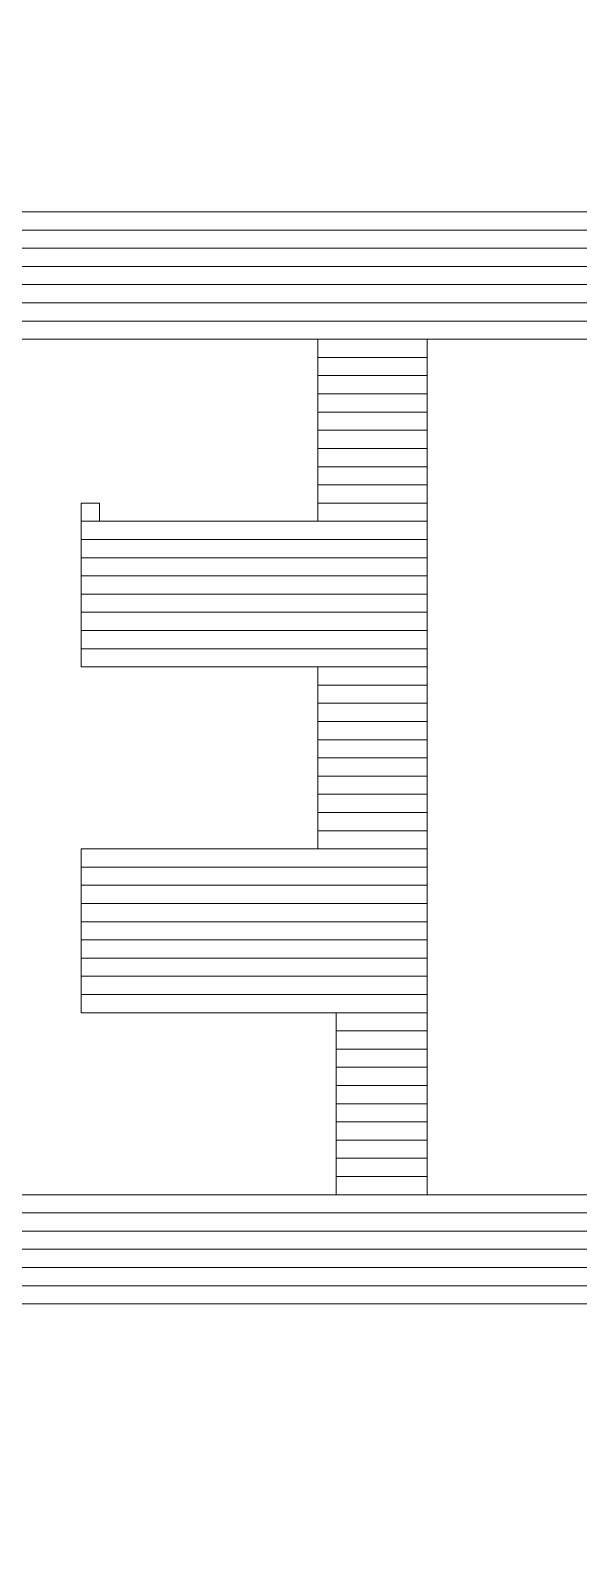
# Model space of a CAD drawing. Header units: millimetres. Extents: x -86 to 67, y -55 to 52.
# Drawn here: x -24.939 to -24.174, y -43.012 to -40.889 of the extents above; entities that cross this region are included whole.
import ezdxf

# ---------------------------------------------------------------- set-up
doc = ezdxf.new("R2010")
doc.units = ezdxf.units.MM
doc.header["$MEASUREMENT"] = 0
doc.layers.add('BG_OUTLINE', color=7, linetype='Continuous')
doc.layers.add('MA_PEN3', color=7, linetype='Continuous')

msp = doc.modelspace()

# ---------------------------------------------------------------- linework, layer by layer
at = {"layer": 'BG_OUTLINE', "color": 3, "lineweight": 9}
msp.add_open_spline([(-60.0926, 34.7331), (-60.0926, 34.7331), (63.7724, 34.7331), (63.7724, 34.7331), (63.7724, 34.7331), (64.585, 34.7336), (65.3646, 34.4113), (65.9396, 33.837), (65.9396, 33.837), (66.5146, 33.2627), (66.8379, 32.4797), (66.8384, 31.667), (66.8384, 31.667), (66.8384, 31.667), (66.8412, -52.28), (66.8412, -52.28), (66.8412, -52.28), (66.8412, -52.28), (66.8384, -52.1933), (66.8384, -52.1933), (66.8384, -52.1933), (66.8389, -53.006), (66.5166, -53.7856), (65.9424, -54.3606), (65.9424, -54.3606), (65.3681, -54.9356), (64.585, -55.2589), (63.7724, -55.2594), (63.7724, -55.2594), (63.7724, -55.2594), (-60.1869, -55.2594), (-60.1869, -55.2594), (-60.1869, -55.2594), (-60.1869, -55.2594), (-60.0853, -55.2518), (-60.0853, -55.2518), (-60.0853, -55.2518), (-60.8979, -55.2523), (-61.6775, -54.9299), (-62.2525, -54.3557), (-62.2525, -54.3557), (-62.8275, -53.7814), (-63.1508, -52.9984), (-63.1513, -52.1857), (-63.1513, -52.1857), (-63.1513, -52.1857), (-63.1587, 31.667), (-63.1587, 31.667), (-63.1587, 31.667), (-63.1592, 32.4797), (-62.8369, 33.2593), (-62.2626, 33.8343), (-62.2626, 33.8343), (-61.6883, 34.4093), (-60.9053, 34.7326), (-60.0926, 34.7331)], degree=3, knots=[0, 0, 0, 0, 0.071429, 0.071429, 0.071429, 0.071429, 0.142857, 0.142857, 0.142857, 0.142857, 0.214286, 0.214286, 0.214286, 0.214286, 0.285714, 0.285714, 0.285714, 0.285714, 0.357143, 0.357143, 0.357143, 0.357143, 0.428571, 0.428571, 0.428571, 0.428571, 0.5, 0.5, 0.5, 0.5, 0.571429, 0.571429, 0.571429, 0.571429, 0.642857, 0.642857, 0.642857, 0.642857, 0.714286, 0.714286, 0.714286, 0.714286, 0.785714, 0.785714, 0.785714, 0.785714, 0.857143, 0.857143, 0.857143, 0.857143, 0.928571, 0.928571, 0.928571, 0.928571, 1, 1, 1, 1], dxfattribs=at)
at = {"layer": 'MA_PEN3', "color": 5, "lineweight": 9}
for points in [[(-27.7892, -41.1675), (-27.7892, -41.1675), (-27.7892, -41.1421), (-27.7892, -41.1421), (-27.7892, -41.1421), (-27.7892, -41.1421), (-22.7346, -41.1421), (-22.7346, -41.1421), (-22.7346, -41.1421), (-22.7346, -41.1421), (-22.7346, -41.1675), (-22.7346, -41.1675), (-22.7346, -41.1675), (-22.7346, -41.1675), (-27.7892, -41.1675), (-27.7892, -41.1675)], [(-27.7892, -41.1929), (-27.7892, -41.1929), (-27.7892, -41.1675), (-27.7892, -41.1675), (-27.7892, -41.1675), (-27.7892, -41.1675), (-22.7346, -41.1675), (-22.7346, -41.1675), (-22.7346, -41.1675), (-22.7346, -41.1675), (-22.7346, -41.1929), (-22.7346, -41.1929), (-22.7346, -41.1929), (-22.7346, -41.1929), (-27.7892, -41.1929), (-27.7892, -41.1929)], [(-27.7892, -41.2183), (-27.7892, -41.2183), (-27.7892, -41.1929), (-27.7892, -41.1929), (-27.7892, -41.1929), (-27.7892, -41.1929), (-22.7346, -41.1929), (-22.7346, -41.1929), (-22.7346, -41.1929), (-22.7346, -41.1929), (-22.7346, -41.2183), (-22.7346, -41.2183), (-22.7346, -41.2183), (-22.7346, -41.2183), (-27.7892, -41.2183), (-27.7892, -41.2183)], [(-27.7892, -41.2437), (-27.7892, -41.2437), (-27.7892, -41.2183), (-27.7892, -41.2183), (-27.7892, -41.2183), (-27.7892, -41.2183), (-22.7346, -41.2183), (-22.7346, -41.2183), (-22.7346, -41.2183), (-22.7346, -41.2183), (-22.7346, -41.2437), (-22.7346, -41.2437), (-22.7346, -41.2437), (-22.7346, -41.2437), (-27.7892, -41.2437), (-27.7892, -41.2437)], [(-27.7892, -41.2691), (-27.7892, -41.2691), (-27.7892, -41.2437), (-27.7892, -41.2437), (-27.7892, -41.2437), (-27.7892, -41.2437), (-22.7346, -41.2437), (-22.7346, -41.2437), (-22.7346, -41.2437), (-22.7346, -41.2437), (-22.7346, -41.2691), (-22.7346, -41.2691), (-22.7346, -41.2691), (-22.7346, -41.2691), (-27.7892, -41.2691), (-27.7892, -41.2691)], [(-27.7892, -41.2945), (-27.7892, -41.2945), (-27.7892, -41.2691), (-27.7892, -41.2691), (-27.7892, -41.2691), (-27.7892, -41.2691), (-22.7346, -41.2691), (-22.7346, -41.2691), (-22.7346, -41.2691), (-22.7346, -41.2691), (-22.7346, -41.2945), (-22.7346, -41.2945), (-22.7346, -41.2945), (-22.7346, -41.2945), (-27.7892, -41.2945), (-27.7892, -41.2945)], [(-26.3922, -41.3199), (-26.3922, -41.3199), (-26.3922, -41.2945), (-26.3922, -41.2945), (-26.3922, -41.2945), (-26.3922, -41.2945), (-23.0902, -41.2945), (-23.0902, -41.2945), (-23.0902, -41.2945), (-23.0902, -41.2945), (-23.0902, -41.3199), (-23.0902, -41.3199), (-23.0902, -41.3199), (-23.0902, -41.3199), (-26.3922, -41.3199), (-26.3922, -41.3199)], [(-24.538, -41.3453), (-24.538, -41.3453), (-24.538, -41.3199), (-24.538, -41.3199), (-24.538, -41.3199), (-24.538, -41.3199), (-24.3856, -41.3199), (-24.3856, -41.3199), (-24.3856, -41.3199), (-24.3856, -41.3199), (-24.3856, -41.3453), (-24.3856, -41.3453), (-24.3856, -41.3453), (-24.3856, -41.3453), (-24.538, -41.3453), (-24.538, -41.3453)], [(-24.538, -41.3707), (-24.538, -41.3707), (-24.538, -41.3453), (-24.538, -41.3453), (-24.538, -41.3453), (-24.538, -41.3453), (-24.3856, -41.3453), (-24.3856, -41.3453), (-24.3856, -41.3453), (-24.3856, -41.3453), (-24.3856, -41.3707), (-24.3856, -41.3707), (-24.3856, -41.3707), (-24.3856, -41.3707), (-24.538, -41.3707), (-24.538, -41.3707)], [(-24.538, -41.3961), (-24.538, -41.3961), (-24.538, -41.3707), (-24.538, -41.3707), (-24.538, -41.3707), (-24.538, -41.3707), (-24.3856, -41.3707), (-24.3856, -41.3707), (-24.3856, -41.3707), (-24.3856, -41.3707), (-24.3856, -41.3961), (-24.3856, -41.3961), (-24.3856, -41.3961), (-24.3856, -41.3961), (-24.538, -41.3961), (-24.538, -41.3961)], [(-24.538, -41.4215), (-24.538, -41.4215), (-24.538, -41.3961), (-24.538, -41.3961), (-24.538, -41.3961), (-24.538, -41.3961), (-24.3856, -41.3961), (-24.3856, -41.3961), (-24.3856, -41.3961), (-24.3856, -41.3961), (-24.3856, -41.4215), (-24.3856, -41.4215), (-24.3856, -41.4215), (-24.3856, -41.4215), (-24.538, -41.4215), (-24.538, -41.4215)], [(-24.538, -41.4469), (-24.538, -41.4469), (-24.538, -41.4215), (-24.538, -41.4215), (-24.538, -41.4215), (-24.538, -41.4215), (-24.3856, -41.4215), (-24.3856, -41.4215), (-24.3856, -41.4215), (-24.3856, -41.4215), (-24.3856, -41.4469), (-24.3856, -41.4469), (-24.3856, -41.4469), (-24.3856, -41.4469), (-24.538, -41.4469), (-24.538, -41.4469)], [(-24.538, -41.4723), (-24.538, -41.4723), (-24.538, -41.4469), (-24.538, -41.4469), (-24.538, -41.4469), (-24.538, -41.4469), (-24.3856, -41.4469), (-24.3856, -41.4469), (-24.3856, -41.4469), (-24.3856, -41.4469), (-24.3856, -41.4723), (-24.3856, -41.4723), (-24.3856, -41.4723), (-24.3856, -41.4723), (-24.538, -41.4723), (-24.538, -41.4723)], [(-24.538, -41.4977), (-24.538, -41.4977), (-24.538, -41.4723), (-24.538, -41.4723), (-24.538, -41.4723), (-24.538, -41.4723), (-24.3856, -41.4723), (-24.3856, -41.4723), (-24.3856, -41.4723), (-24.3856, -41.4723), (-24.3856, -41.4977), (-24.3856, -41.4977), (-24.3856, -41.4977), (-24.3856, -41.4977), (-24.538, -41.4977), (-24.538, -41.4977)], [(-24.538, -41.5231), (-24.538, -41.5231), (-24.538, -41.4977), (-24.538, -41.4977), (-24.538, -41.4977), (-24.538, -41.4977), (-24.3856, -41.4977), (-24.3856, -41.4977), (-24.3856, -41.4977), (-24.3856, -41.4977), (-24.3856, -41.5231), (-24.3856, -41.5231), (-24.3856, -41.5231), (-24.3856, -41.5231), (-24.538, -41.5231), (-24.538, -41.5231)], [(-24.538, -41.5485), (-24.538, -41.5485), (-24.538, -41.5231), (-24.538, -41.5231), (-24.538, -41.5231), (-24.538, -41.5231), (-24.3856, -41.5231), (-24.3856, -41.5231), (-24.3856, -41.5231), (-24.3856, -41.5231), (-24.3856, -41.5485), (-24.3856, -41.5485), (-24.3856, -41.5485), (-24.3856, -41.5485), (-24.538, -41.5485), (-24.538, -41.5485)], [(-24.8682, -41.5739), (-24.8682, -41.5739), (-24.8682, -41.5485), (-24.8682, -41.5485), (-24.8682, -41.5485), (-24.8682, -41.5485), (-24.8428, -41.5485), (-24.8428, -41.5485), (-24.8428, -41.5485), (-24.8428, -41.5485), (-24.8428, -41.5739), (-24.8428, -41.5739), (-24.8428, -41.5739), (-24.8428, -41.5739), (-24.8682, -41.5739), (-24.8682, -41.5739)], [(-24.538, -41.5739), (-24.538, -41.5739), (-24.538, -41.5485), (-24.538, -41.5485), (-24.538, -41.5485), (-24.538, -41.5485), (-24.3856, -41.5485), (-24.3856, -41.5485), (-24.3856, -41.5485), (-24.3856, -41.5485), (-24.3856, -41.5739), (-24.3856, -41.5739), (-24.3856, -41.5739), (-24.3856, -41.5739), (-24.538, -41.5739), (-24.538, -41.5739)], [(-24.8682, -41.5993), (-24.8682, -41.5993), (-24.8682, -41.5739), (-24.8682, -41.5739), (-24.8682, -41.5739), (-24.8682, -41.5739), (-24.3856, -41.5739), (-24.3856, -41.5739), (-24.3856, -41.5739), (-24.3856, -41.5739), (-24.3856, -41.5993), (-24.3856, -41.5993), (-24.3856, -41.5993), (-24.3856, -41.5993), (-24.8682, -41.5993), (-24.8682, -41.5993)], [(-24.8682, -41.6247), (-24.8682, -41.6247), (-24.8682, -41.5993), (-24.8682, -41.5993), (-24.8682, -41.5993), (-24.8682, -41.5993), (-24.3856, -41.5993), (-24.3856, -41.5993), (-24.3856, -41.5993), (-24.3856, -41.5993), (-24.3856, -41.6247), (-24.3856, -41.6247), (-24.3856, -41.6247), (-24.3856, -41.6247), (-24.8682, -41.6247), (-24.8682, -41.6247)], [(-24.8682, -41.6501), (-24.8682, -41.6501), (-24.8682, -41.6247), (-24.8682, -41.6247), (-24.8682, -41.6247), (-24.8682, -41.6247), (-24.3856, -41.6247), (-24.3856, -41.6247), (-24.3856, -41.6247), (-24.3856, -41.6247), (-24.3856, -41.6501), (-24.3856, -41.6501), (-24.3856, -41.6501), (-24.3856, -41.6501), (-24.8682, -41.6501), (-24.8682, -41.6501)], [(-24.8682, -41.6755), (-24.8682, -41.6755), (-24.8682, -41.6501), (-24.8682, -41.6501), (-24.8682, -41.6501), (-24.8682, -41.6501), (-24.3856, -41.6501), (-24.3856, -41.6501), (-24.3856, -41.6501), (-24.3856, -41.6501), (-24.3856, -41.6755), (-24.3856, -41.6755), (-24.3856, -41.6755), (-24.3856, -41.6755), (-24.8682, -41.6755), (-24.8682, -41.6755)], [(-24.8682, -41.7009), (-24.8682, -41.7009), (-24.8682, -41.6755), (-24.8682, -41.6755), (-24.8682, -41.6755), (-24.8682, -41.6755), (-24.3856, -41.6755), (-24.3856, -41.6755), (-24.3856, -41.6755), (-24.3856, -41.6755), (-24.3856, -41.7009), (-24.3856, -41.7009), (-24.3856, -41.7009), (-24.3856, -41.7009), (-24.8682, -41.7009), (-24.8682, -41.7009)], [(-24.8682, -41.7263), (-24.8682, -41.7263), (-24.8682, -41.7009), (-24.8682, -41.7009), (-24.8682, -41.7009), (-24.8682, -41.7009), (-24.3856, -41.7009), (-24.3856, -41.7009), (-24.3856, -41.7009), (-24.3856, -41.7009), (-24.3856, -41.7263), (-24.3856, -41.7263), (-24.3856, -41.7263), (-24.3856, -41.7263), (-24.8682, -41.7263), (-24.8682, -41.7263)], [(-24.8682, -41.7517), (-24.8682, -41.7517), (-24.8682, -41.7263), (-24.8682, -41.7263), (-24.8682, -41.7263), (-24.8682, -41.7263), (-24.3856, -41.7263), (-24.3856, -41.7263), (-24.3856, -41.7263), (-24.3856, -41.7263), (-24.3856, -41.7517), (-24.3856, -41.7517), (-24.3856, -41.7517), (-24.3856, -41.7517), (-24.8682, -41.7517), (-24.8682, -41.7517)], [(-24.8682, -41.7771), (-24.8682, -41.7771), (-24.8682, -41.7517), (-24.8682, -41.7517), (-24.8682, -41.7517), (-24.8682, -41.7517), (-24.3856, -41.7517), (-24.3856, -41.7517), (-24.3856, -41.7517), (-24.3856, -41.7517), (-24.3856, -41.7771), (-24.3856, -41.7771), (-24.3856, -41.7771), (-24.3856, -41.7771), (-24.8682, -41.7771), (-24.8682, -41.7771)], [(-24.538, -41.8025), (-24.538, -41.8025), (-24.538, -41.7771), (-24.538, -41.7771), (-24.538, -41.7771), (-24.538, -41.7771), (-24.3856, -41.7771), (-24.3856, -41.7771), (-24.3856, -41.7771), (-24.3856, -41.7771), (-24.3856, -41.8025), (-24.3856, -41.8025), (-24.3856, -41.8025), (-24.3856, -41.8025), (-24.538, -41.8025), (-24.538, -41.8025)], [(-24.538, -41.8279), (-24.538, -41.8279), (-24.538, -41.8025), (-24.538, -41.8025), (-24.538, -41.8025), (-24.538, -41.8025), (-24.3856, -41.8025), (-24.3856, -41.8025), (-24.3856, -41.8025), (-24.3856, -41.8025), (-24.3856, -41.8279), (-24.3856, -41.8279), (-24.3856, -41.8279), (-24.3856, -41.8279), (-24.538, -41.8279), (-24.538, -41.8279)], [(-24.538, -41.8533), (-24.538, -41.8533), (-24.538, -41.8279), (-24.538, -41.8279), (-24.538, -41.8279), (-24.538, -41.8279), (-24.3856, -41.8279), (-24.3856, -41.8279), (-24.3856, -41.8279), (-24.3856, -41.8279), (-24.3856, -41.8533), (-24.3856, -41.8533), (-24.3856, -41.8533), (-24.3856, -41.8533), (-24.538, -41.8533), (-24.538, -41.8533)], [(-24.538, -41.8787), (-24.538, -41.8787), (-24.538, -41.8533), (-24.538, -41.8533), (-24.538, -41.8533), (-24.538, -41.8533), (-24.3856, -41.8533), (-24.3856, -41.8533), (-24.3856, -41.8533), (-24.3856, -41.8533), (-24.3856, -41.8787), (-24.3856, -41.8787), (-24.3856, -41.8787), (-24.3856, -41.8787), (-24.538, -41.8787), (-24.538, -41.8787)], [(-24.538, -41.9041), (-24.538, -41.9041), (-24.538, -41.8787), (-24.538, -41.8787), (-24.538, -41.8787), (-24.538, -41.8787), (-24.3856, -41.8787), (-24.3856, -41.8787), (-24.3856, -41.8787), (-24.3856, -41.8787), (-24.3856, -41.9041), (-24.3856, -41.9041), (-24.3856, -41.9041), (-24.3856, -41.9041), (-24.538, -41.9041), (-24.538, -41.9041)], [(-24.538, -41.9295), (-24.538, -41.9295), (-24.538, -41.9041), (-24.538, -41.9041), (-24.538, -41.9041), (-24.538, -41.9041), (-24.3856, -41.9041), (-24.3856, -41.9041), (-24.3856, -41.9041), (-24.3856, -41.9041), (-24.3856, -41.9295), (-24.3856, -41.9295), (-24.3856, -41.9295), (-24.3856, -41.9295), (-24.538, -41.9295), (-24.538, -41.9295)], [(-24.538, -41.9549), (-24.538, -41.9549), (-24.538, -41.9295), (-24.538, -41.9295), (-24.538, -41.9295), (-24.538, -41.9295), (-24.3856, -41.9295), (-24.3856, -41.9295), (-24.3856, -41.9295), (-24.3856, -41.9295), (-24.3856, -41.9549), (-24.3856, -41.9549), (-24.3856, -41.9549), (-24.3856, -41.9549), (-24.538, -41.9549), (-24.538, -41.9549)], [(-24.538, -41.9803), (-24.538, -41.9803), (-24.538, -41.9549), (-24.538, -41.9549), (-24.538, -41.9549), (-24.538, -41.9549), (-24.3856, -41.9549), (-24.3856, -41.9549), (-24.3856, -41.9549), (-24.3856, -41.9549), (-24.3856, -41.9803), (-24.3856, -41.9803), (-24.3856, -41.9803), (-24.3856, -41.9803), (-24.538, -41.9803), (-24.538, -41.9803)], [(-24.538, -42.0057), (-24.538, -42.0057), (-24.538, -41.9803), (-24.538, -41.9803), (-24.538, -41.9803), (-24.538, -41.9803), (-24.3856, -41.9803), (-24.3856, -41.9803), (-24.3856, -41.9803), (-24.3856, -41.9803), (-24.3856, -42.0057), (-24.3856, -42.0057), (-24.3856, -42.0057), (-24.3856, -42.0057), (-24.538, -42.0057), (-24.538, -42.0057)], [(-24.538, -42.0311), (-24.538, -42.0311), (-24.538, -42.0057), (-24.538, -42.0057), (-24.538, -42.0057), (-24.538, -42.0057), (-24.3856, -42.0057), (-24.3856, -42.0057), (-24.3856, -42.0057), (-24.3856, -42.0057), (-24.3856, -42.0311), (-24.3856, -42.0311), (-24.3856, -42.0311), (-24.3856, -42.0311), (-24.538, -42.0311), (-24.538, -42.0311)], [(-24.8682, -42.0565), (-24.8682, -42.0565), (-24.8682, -42.0311), (-24.8682, -42.0311), (-24.8682, -42.0311), (-24.8682, -42.0311), (-24.3856, -42.0311), (-24.3856, -42.0311), (-24.3856, -42.0311), (-24.3856, -42.0311), (-24.3856, -42.0565), (-24.3856, -42.0565), (-24.3856, -42.0565), (-24.3856, -42.0565), (-24.8682, -42.0565), (-24.8682, -42.0565)], [(-24.8682, -42.0819), (-24.8682, -42.0819), (-24.8682, -42.0565), (-24.8682, -42.0565), (-24.8682, -42.0565), (-24.8682, -42.0565), (-24.3856, -42.0565), (-24.3856, -42.0565), (-24.3856, -42.0565), (-24.3856, -42.0565), (-24.3856, -42.0819), (-24.3856, -42.0819), (-24.3856, -42.0819), (-24.3856, -42.0819), (-24.8682, -42.0819), (-24.8682, -42.0819)], [(-24.8682, -42.1073), (-24.8682, -42.1073), (-24.8682, -42.0819), (-24.8682, -42.0819), (-24.8682, -42.0819), (-24.8682, -42.0819), (-24.3856, -42.0819), (-24.3856, -42.0819), (-24.3856, -42.0819), (-24.3856, -42.0819), (-24.3856, -42.1073), (-24.3856, -42.1073), (-24.3856, -42.1073), (-24.3856, -42.1073), (-24.8682, -42.1073), (-24.8682, -42.1073)], [(-24.8682, -42.1327), (-24.8682, -42.1327), (-24.8682, -42.1073), (-24.8682, -42.1073), (-24.8682, -42.1073), (-24.8682, -42.1073), (-24.3856, -42.1073), (-24.3856, -42.1073), (-24.3856, -42.1073), (-24.3856, -42.1073), (-24.3856, -42.1327), (-24.3856, -42.1327), (-24.3856, -42.1327), (-24.3856, -42.1327), (-24.8682, -42.1327), (-24.8682, -42.1327)], [(-24.8682, -42.1581), (-24.8682, -42.1581), (-24.8682, -42.1327), (-24.8682, -42.1327), (-24.8682, -42.1327), (-24.8682, -42.1327), (-24.3856, -42.1327), (-24.3856, -42.1327), (-24.3856, -42.1327), (-24.3856, -42.1327), (-24.3856, -42.1581), (-24.3856, -42.1581), (-24.3856, -42.1581), (-24.3856, -42.1581), (-24.8682, -42.1581), (-24.8682, -42.1581)], [(-24.8682, -42.1835), (-24.8682, -42.1835), (-24.8682, -42.1581), (-24.8682, -42.1581), (-24.8682, -42.1581), (-24.8682, -42.1581), (-24.3856, -42.1581), (-24.3856, -42.1581), (-24.3856, -42.1581), (-24.3856, -42.1581), (-24.3856, -42.1835), (-24.3856, -42.1835), (-24.3856, -42.1835), (-24.3856, -42.1835), (-24.8682, -42.1835), (-24.8682, -42.1835)], [(-24.8682, -42.2089), (-24.8682, -42.2089), (-24.8682, -42.1835), (-24.8682, -42.1835), (-24.8682, -42.1835), (-24.8682, -42.1835), (-24.3856, -42.1835), (-24.3856, -42.1835), (-24.3856, -42.1835), (-24.3856, -42.1835), (-24.3856, -42.2089), (-24.3856, -42.2089), (-24.3856, -42.2089), (-24.3856, -42.2089), (-24.8682, -42.2089), (-24.8682, -42.2089)], [(-24.8682, -42.2343), (-24.8682, -42.2343), (-24.8682, -42.2089), (-24.8682, -42.2089), (-24.8682, -42.2089), (-24.8682, -42.2089), (-24.3856, -42.2089), (-24.3856, -42.2089), (-24.3856, -42.2089), (-24.3856, -42.2089), (-24.3856, -42.2343), (-24.3856, -42.2343), (-24.3856, -42.2343), (-24.3856, -42.2343), (-24.8682, -42.2343), (-24.8682, -42.2343)], [(-24.8682, -42.2597), (-24.8682, -42.2597), (-24.8682, -42.2343), (-24.8682, -42.2343), (-24.8682, -42.2343), (-24.8682, -42.2343), (-24.3856, -42.2343), (-24.3856, -42.2343), (-24.3856, -42.2343), (-24.3856, -42.2343), (-24.3856, -42.2597), (-24.3856, -42.2597), (-24.3856, -42.2597), (-24.3856, -42.2597), (-24.8682, -42.2597), (-24.8682, -42.2597)], [(-24.5126, -42.2851), (-24.5126, -42.2851), (-24.5126, -42.2597), (-24.5126, -42.2597), (-24.5126, -42.2597), (-24.5126, -42.2597), (-24.3856, -42.2597), (-24.3856, -42.2597), (-24.3856, -42.2597), (-24.3856, -42.2597), (-24.3856, -42.2851), (-24.3856, -42.2851), (-24.3856, -42.2851), (-24.3856, -42.2851), (-24.5126, -42.2851), (-24.5126, -42.2851)], [(-24.5126, -42.3105), (-24.5126, -42.3105), (-24.5126, -42.2851), (-24.5126, -42.2851), (-24.5126, -42.2851), (-24.5126, -42.2851), (-24.3856, -42.2851), (-24.3856, -42.2851), (-24.3856, -42.2851), (-24.3856, -42.2851), (-24.3856, -42.3105), (-24.3856, -42.3105), (-24.3856, -42.3105), (-24.3856, -42.3105), (-24.5126, -42.3105), (-24.5126, -42.3105)], [(-24.5126, -42.3359), (-24.5126, -42.3359), (-24.5126, -42.3105), (-24.5126, -42.3105), (-24.5126, -42.3105), (-24.5126, -42.3105), (-24.3856, -42.3105), (-24.3856, -42.3105), (-24.3856, -42.3105), (-24.3856, -42.3105), (-24.3856, -42.3359), (-24.3856, -42.3359), (-24.3856, -42.3359), (-24.3856, -42.3359), (-24.5126, -42.3359), (-24.5126, -42.3359)], [(-24.5126, -42.3613), (-24.5126, -42.3613), (-24.5126, -42.3359), (-24.5126, -42.3359), (-24.5126, -42.3359), (-24.5126, -42.3359), (-24.3856, -42.3359), (-24.3856, -42.3359), (-24.3856, -42.3359), (-24.3856, -42.3359), (-24.3856, -42.3613), (-24.3856, -42.3613), (-24.3856, -42.3613), (-24.3856, -42.3613), (-24.5126, -42.3613), (-24.5126, -42.3613)], [(-24.5126, -42.3867), (-24.5126, -42.3867), (-24.5126, -42.3613), (-24.5126, -42.3613), (-24.5126, -42.3613), (-24.5126, -42.3613), (-24.3856, -42.3613), (-24.3856, -42.3613), (-24.3856, -42.3613), (-24.3856, -42.3613), (-24.3856, -42.3867), (-24.3856, -42.3867), (-24.3856, -42.3867), (-24.3856, -42.3867), (-24.5126, -42.3867), (-24.5126, -42.3867)], [(-24.5126, -42.4121), (-24.5126, -42.4121), (-24.5126, -42.3867), (-24.5126, -42.3867), (-24.5126, -42.3867), (-24.5126, -42.3867), (-24.3856, -42.3867), (-24.3856, -42.3867), (-24.3856, -42.3867), (-24.3856, -42.3867), (-24.3856, -42.4121), (-24.3856, -42.4121), (-24.3856, -42.4121), (-24.3856, -42.4121), (-24.5126, -42.4121), (-24.5126, -42.4121)], [(-24.5126, -42.4375), (-24.5126, -42.4375), (-24.5126, -42.4121), (-24.5126, -42.4121), (-24.5126, -42.4121), (-24.5126, -42.4121), (-24.3856, -42.4121), (-24.3856, -42.4121), (-24.3856, -42.4121), (-24.3856, -42.4121), (-24.3856, -42.4375), (-24.3856, -42.4375), (-24.3856, -42.4375), (-24.3856, -42.4375), (-24.5126, -42.4375), (-24.5126, -42.4375)], [(-24.5126, -42.4629), (-24.5126, -42.4629), (-24.5126, -42.4375), (-24.5126, -42.4375), (-24.5126, -42.4375), (-24.5126, -42.4375), (-24.3856, -42.4375), (-24.3856, -42.4375), (-24.3856, -42.4375), (-24.3856, -42.4375), (-24.3856, -42.4629), (-24.3856, -42.4629), (-24.3856, -42.4629), (-24.3856, -42.4629), (-24.5126, -42.4629), (-24.5126, -42.4629)], [(-24.5126, -42.4883), (-24.5126, -42.4883), (-24.5126, -42.4629), (-24.5126, -42.4629), (-24.5126, -42.4629), (-24.5126, -42.4629), (-24.3856, -42.4629), (-24.3856, -42.4629), (-24.3856, -42.4629), (-24.3856, -42.4629), (-24.3856, -42.4883), (-24.3856, -42.4883), (-24.3856, -42.4883), (-24.3856, -42.4883), (-24.5126, -42.4883), (-24.5126, -42.4883)], [(-24.5126, -42.5137), (-24.5126, -42.5137), (-24.5126, -42.4883), (-24.5126, -42.4883), (-24.5126, -42.4883), (-24.5126, -42.4883), (-24.3856, -42.4883), (-24.3856, -42.4883), (-24.3856, -42.4883), (-24.3856, -42.4883), (-24.3856, -42.5137), (-24.3856, -42.5137), (-24.3856, -42.5137), (-24.3856, -42.5137), (-24.5126, -42.5137), (-24.5126, -42.5137)], [(-26.5192, -42.5391), (-26.5192, -42.5391), (-26.5192, -42.5137), (-26.5192, -42.5137), (-26.5192, -42.5137), (-26.5192, -42.5137), (-22.7346, -42.5137), (-22.7346, -42.5137), (-22.7346, -42.5137), (-22.7346, -42.5137), (-22.7346, -42.5391), (-22.7346, -42.5391), (-22.7346, -42.5391), (-22.7346, -42.5391), (-26.5192, -42.5391), (-26.5192, -42.5391)], [(-27.7892, -42.5645), (-27.7892, -42.5645), (-27.7892, -42.5391), (-27.7892, -42.5391), (-27.7892, -42.5391), (-27.7892, -42.5391), (-22.7346, -42.5391), (-22.7346, -42.5391), (-22.7346, -42.5391), (-22.7346, -42.5391), (-22.7346, -42.5645), (-22.7346, -42.5645), (-22.7346, -42.5645), (-22.7346, -42.5645), (-27.7892, -42.5645), (-27.7892, -42.5645)], [(-27.7892, -42.5899), (-27.7892, -42.5899), (-27.7892, -42.5645), (-27.7892, -42.5645), (-27.7892, -42.5645), (-27.7892, -42.5645), (-22.7346, -42.5645), (-22.7346, -42.5645), (-22.7346, -42.5645), (-22.7346, -42.5645), (-22.7346, -42.5899), (-22.7346, -42.5899), (-22.7346, -42.5899), (-22.7346, -42.5899), (-27.7892, -42.5899), (-27.7892, -42.5899)], [(-27.7892, -42.6153), (-27.7892, -42.6153), (-27.7892, -42.5899), (-27.7892, -42.5899), (-27.7892, -42.5899), (-27.7892, -42.5899), (-22.7346, -42.5899), (-22.7346, -42.5899), (-22.7346, -42.5899), (-22.7346, -42.5899), (-22.7346, -42.6153), (-22.7346, -42.6153), (-22.7346, -42.6153), (-22.7346, -42.6153), (-27.7892, -42.6153), (-27.7892, -42.6153)], [(-27.7892, -42.6407), (-27.7892, -42.6407), (-27.7892, -42.6153), (-27.7892, -42.6153), (-27.7892, -42.6153), (-27.7892, -42.6153), (-22.7346, -42.6153), (-22.7346, -42.6153), (-22.7346, -42.6153), (-22.7346, -42.6153), (-22.7346, -42.6407), (-22.7346, -42.6407), (-22.7346, -42.6407), (-22.7346, -42.6407), (-27.7892, -42.6407), (-27.7892, -42.6407)], [(-27.7892, -42.6661), (-27.7892, -42.6661), (-27.7892, -42.6407), (-27.7892, -42.6407), (-27.7892, -42.6407), (-27.7892, -42.6407), (-22.7346, -42.6407), (-22.7346, -42.6407), (-22.7346, -42.6407), (-22.7346, -42.6407), (-22.7346, -42.6661), (-22.7346, -42.6661), (-22.7346, -42.6661), (-22.7346, -42.6661), (-27.7892, -42.6661), (-27.7892, -42.6661)]]:
    msp.add_open_spline(points, degree=3, knots=[0, 0, 0, 0, 0.25, 0.25, 0.25, 0.25, 0.5, 0.5, 0.5, 0.5, 0.75, 0.75, 0.75, 0.75, 1, 1, 1, 1], dxfattribs=at)

doc.saveas('drawing.dxf')
